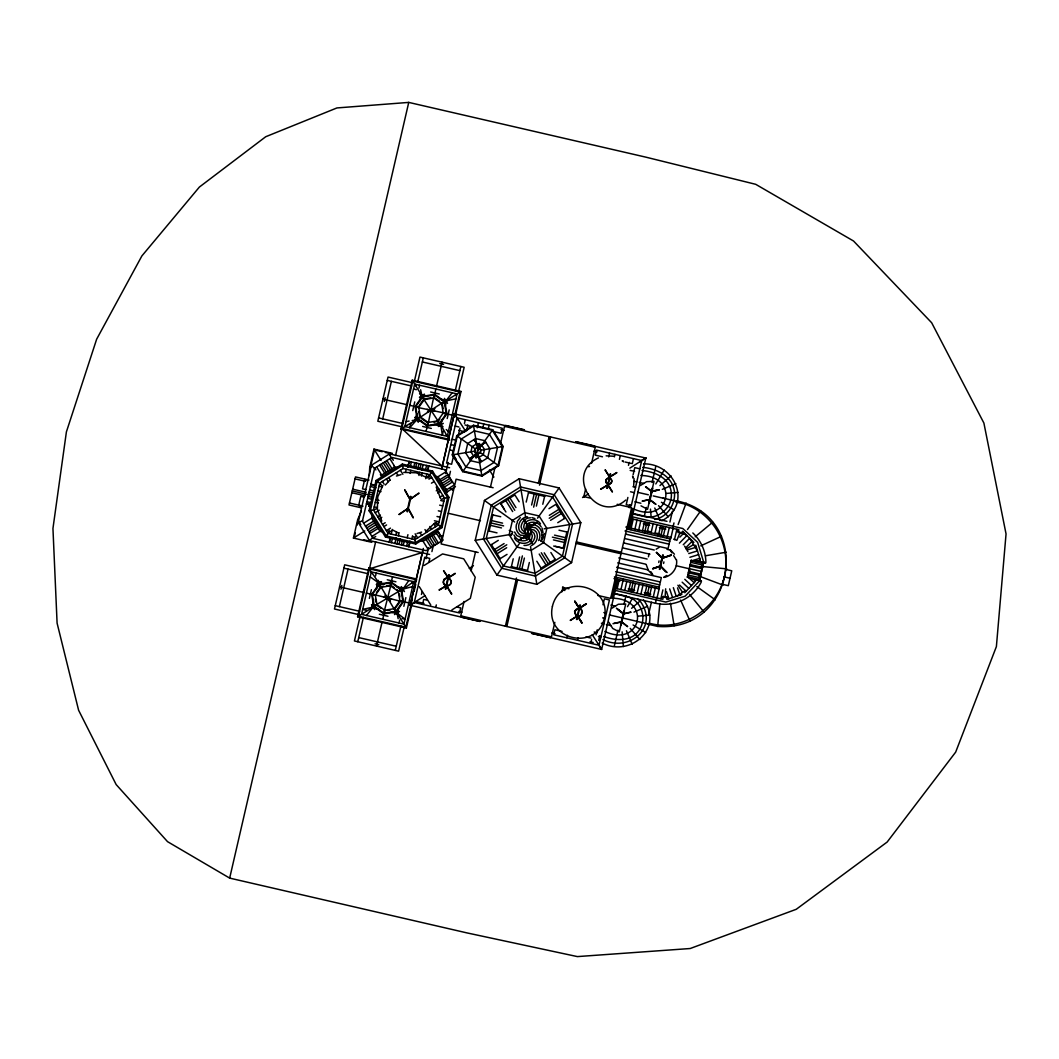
<?xml version="1.0" encoding="UTF-8"?>
<svg xmlns="http://www.w3.org/2000/svg" width="1059" height="1059" viewBox="0 0 1059 1059"><rect width="100%" height="100%" fill="white"/><g stroke="black" fill="none" stroke-linecap="round" stroke-linejoin="round"><path stroke-width="1.5" d="M676.542 559.787C677.747 567.942 672.055 575.924 663.953 577.446M369.287 475.491L369.723 467.522L373.973 449.109L392.386 453.358L389.858 454.933M633.639 486.452L634.063 478.509M665.078 597.342L665.661 588.83M604.821 631.468C640.841 648.293 652.251 598.878 612.499 598.216M602.147 643.078C630.582 657.613 664.152 627.881 643.554 599.923M640.841 475.478C680.593 476.14 669.182 525.568 633.163 508.73M661.822 520.803C692.586 504.706 675.457 463.26 643.528 463.868M648.029 624.188L657.652 626.412L659.876 603.604M662.193 558.08L661.213 561.402M541.652 539.719L542.407 534.848M658.738 562.501L659.042 560.926M663.596 563.467L663.914 561.892M466.595 430.828L467.813 424.924M447.269 436.334L457.078 393.908L414.678 384.099L404.869 426.539L447.269 436.334L440.848 424.897L442.331 435.196L443.337 430.907M423.123 549.515L410.283 605.324L479.899 621.368M441.577 469.309L454.337 413.857L524.523 430.06M426.022 558.742L428.591 547.622M445.64 473.598L448.182 462.505M229.671 878.11L408.748 102.405L645.924 157.169L755.689 184.306L853.528 241.002L931.668 322.757L983.89 423.044L1006.05 533.935L996.387 646.599L955.681 752.102L887.151 842.051L796.249 909.297L690.19 948.52L577.393 956.595L466.834 932.873L229.671 878.11L167.547 841.667L116.159 784.573L78.604 710.245L57.093 623.142L52.95 528.467L66.399 431.9L96.647 339.198L141.88 255.934L199.383 187.059L265.73 136.73L336.934 107.939L408.748 102.405M340.958 589.228L341.832 585.415M384.298 401.48L385.185 397.654M371.841 542.314L353.428 538.065L357.677 519.665L361.423 510.835M354.593 536.013L355.308 532.902M357.108 525.132L358.18 520.459M370.518 467.019L374.476 449.916M429.583 554.453L369.551 540.593L358.22 522.471L371.444 465.232L389.566 453.901L449.598 467.76M339.383 606.622L348.04 569.093M382.723 418.861L391.38 381.346M368.638 506.281L369.366 503.157M369.128 506.334L369.843 503.224M369.062 510.742L376.038 480.521L402.327 464.094L432.549 471.07L448.99 497.373L442.013 527.581L415.71 544.022L385.489 537.045L369.062 510.742L373.496 510.001L388.097 533.379L414.969 539.587L438.347 524.973L444.555 498.114L429.941 474.723L403.069 468.528L379.691 483.129L373.496 510.001M371.908 536.41L380.035 531.34L371.788 518.129L372.371 515.72M381.041 478.112L381.849 474.604M411.832 604.437L406.378 628.04L357.598 616.775L368.863 567.995L416.068 578.889M448.156 439.882L400.951 428.974L412.216 380.194L460.996 391.459L455.542 415.062M375.667 541.758L358.471 616.232L405.835 627.166L412.322 599.063M395.563 455.542L412.758 381.068L460.122 392.002L454.364 416.981M360.06 616.59L354.434 640.96L398.621 651.153L404.247 626.796M414.347 381.439L419.973 357.082L464.16 367.274L458.534 391.645M371.312 571.913L361.529 614.352L403.929 624.122L413.712 581.682L371.312 571.913L379.109 583.231L370.16 576.851M357.77 641.728L363.396 617.357M417.683 382.206L423.309 357.849M369.392 598.388L371.391 589.704M412.745 410.574L414.757 401.891M375.561 575.897L376.223 573.038M409.793 427.664L410.773 423.401M418.954 388.097L419.602 385.251M388.468 533.471L389.196 530.347M371.908 608.316L373.218 602.637M376.408 588.778L378.01 581.894M415.26 420.502L416.849 413.606M419.774 400.951L421.363 394.067M389.156 542.115L390.109 537.985M389.434 542.182L390.387 538.051M391.234 534.107L392.307 529.434M405.478 472.367L406.206 469.243M407.808 466.926L409.078 461.42M408.072 466.993L409.343 461.486M391.459 542.645L392.412 538.515M410.429 466.079L411.382 461.949M395.867 535.179L396.582 532.055M410.124 473.426L410.839 470.315M394.875 543.439L396.145 537.932M413.844 466.873L414.797 462.743M398.396 535.761L399.124 532.637M396.966 543.916L397.919 539.786M415.71 467.297L416.664 463.167M399.044 544.405L400.315 538.899M406.96 511.603L410.482 496.367M407.927 508.479L399.031 514.303M410.071 499.213L418.927 493.375M376.527 646.056L382.153 621.699M382.736 619.224L383.729 614.948M391.195 582.503L392.505 576.798M407.556 511.749L411.077 496.499M426.062 431.423L427.386 425.731M434.269 396.04L435.884 389.01M436.44 386.535L442.066 362.178M417.696 469.203L418.967 463.71M401.361 544.935L402.314 540.805M420.105 468.316L421.058 464.186M418.927 475.465L419.642 472.354M403.227 545.359L404.181 541.242M421.879 470.17L423.15 464.663M407.199 537.787L407.927 534.676M421.456 476.047L422.184 472.936M406.643 546.153L407.596 542.023M425.612 469.587L426.565 465.457M408.668 546.616L409.939 541.123M408.946 546.682L409.581 543.929M411.845 538.859L412.56 535.748M425.731 478.681L426.817 474.008M427.637 470.05L428.591 465.92M428.233 468.74L428.869 465.986M397.231 614.141L398.541 608.462M402.023 593.384L402.579 590.975M402.83 589.889L403.333 587.705M440.584 426.367L442.172 419.483M445.376 405.623L445.932 403.201M446.183 402.116L446.686 399.945M414.599 539.494L415.313 536.384M428.855 477.755L429.57 474.644M399.018 622.983L399.667 620.137M403.85 606.317L405.849 597.633M447.202 418.543L449.201 409.873M395.285 650.385L400.911 626.028M455.211 390.877L460.824 366.507M423.309 548.43L410.177 605.285L416.094 601.591L424.01 603.418M441.629 469.071L454.39 413.791L458.031 419.761M414.069 591.465L415.763 584.171M481.898 476.1L462.69 471.665L452.259 454.907L456.733 435.686L473.492 425.255L492.713 429.729L503.144 446.488L480.812 450.234L480.27 452.59L478.178 453.848L475.809 453.265L474.551 451.174L475.134 448.804M452.974 454.788L457.289 436.083M421.456 594.483L422.051 591.915M428.988 561.892L429.782 558.411L424.738 557.246L414.294 602.505L410.098 605.152M453.914 454.298L451.611 464.239L446.567 463.074L457.025 417.802L454.377 413.619M458.494 434.428L459.95 428.154M431.913 551.607L433.396 545.186M435.99 533.948L436.732 530.744M445.257 493.812L446.368 489.006M448.963 477.768L450.446 471.334M422.567 604.411L423.719 599.368M464.424 423.507L465.298 419.721M465.589 452.67L467.707 443.509L475.716 438.545M435.726 607.456L436.308 604.927M477.291 427.796L478.456 422.753M445.296 589.056L448.619 574.653M446.263 585.812L439.141 589.81M443.536 570.907L448.156 577.618M475.769 457.806L479.092 443.403M474.008 439.657L478.642 446.368M482.917 427.77L483.791 423.984M445.852 589.188L449.175 574.785M476.325 457.938L479.661 443.536M488.252 429.001L489.126 425.215M475.213 540.355L484.426 500.444L519.175 478.721L559.086 487.947L580.809 522.683L571.582 562.607L536.847 584.316L496.923 575.103L475.213 540.355L511.841 534.226M464.08 601.419L460.744 615.875L551.487 636.83L554.823 622.374M471.123 570.907L475.57 551.646M490.41 487.352L494.857 468.078M500.417 443.986L504.508 426.327L595.251 447.282L591.544 463.339M461.631 616.086L461.38 617.198L479.873 621.461M505.395 426.525L505.646 425.427L524.152 429.689M502.429 446.607L498.114 465.311L481.792 475.465L463.087 471.109L452.934 454.788M503.104 446.501L498.67 465.708L480.243 452.564M489.099 531.155L492.872 514.793M511.404 566.684L513.218 558.795M526.191 502.085L528.494 492.647M517.07 567.995L519.625 556.941M531.618 504.997L534.173 493.957M505.395 626.187L516.514 578.002M538.396 483.208L549.158 436.639M526.058 538.66L529.394 524.258M527.038 535.417L518.513 540.262M528.931 527.21L537.151 522.537M519.453 568.537L522.378 555.922M533.643 507.129L536.556 494.5M526.627 538.793L529.95 524.39M506.837 626.518L517.586 579.948M539.468 485.141L550.601 436.97M521.849 569.093L524.39 558.053M536.384 506.096L538.938 495.056M527.514 570.404L529.341 562.514M542.79 504.256L544.617 496.367M553.672 546.06L563.136 548.244L566.909 531.896M550.587 636.618L550.336 637.73L531.843 633.467M594.351 447.07L594.615 445.958L576.109 441.696M561.866 591.862L562.978 587.043M583.747 497.055L585.614 489.033M566.883 637.822L567.465 635.307M608.74 456.906L609.613 453.133M576.467 619.422L579.789 605.02M577.433 616.179L570.298 620.177M574.852 601.552L579.22 608.462L586.262 603.683M606.833 488.265L610.156 473.863M607.8 485.022L600.665 489.02M605.073 470.103L609.693 476.815M614.366 456.879L614.948 454.364M577.023 619.555L580.345 605.152M607.389 488.398L610.712 473.995M577.565 640.285L578.148 637.77M619.422 459.381L620.296 455.595M590.723 643.329L591.597 639.543M632.289 463.67L633.454 458.626M596.071 634.884L597.223 629.853M603.021 604.755L604.398 598.812L609.441 599.976L598.984 645.235L601.631 649.432L617.609 579.975L614.895 579.352M627.881 497.452L626.226 504.64L631.27 505.805L641.728 460.533L645.911 457.898M633.11 474.829L634.765 467.641L639.808 468.806M632.819 477.98L633.03 477.066M598.706 640.404L599.804 635.652M629.284 507.777L630.026 504.6M616.259 579.26L611.983 597.766L610.884 597.501M628.252 527.303L632.527 508.797L631.416 508.545M617.251 579.366L615.2 588.248L630.515 591.782L631.177 588.817M629.536 526.164L631.243 518.764L646.559 522.299L645.844 525.251M575.792 441.881L645.818 458.044L629.615 528.176L626.465 527.289M617.159 588.698L619.211 579.816M630.82 529.579L633.203 519.214M620.958 589.572L623.341 579.207M634.606 530.453L637.002 520.088M624.731 590.445L626.782 581.563M638.378 531.327L640.774 520.962M614.352 645.897L617.993 630.145M624.082 603.802L625.869 596.045L615.186 593.583M646.334 507.407L644.229 516.54C658.314 519.995 672.769 507.433 671.313 492.991C670.201 478.152 654.939 471.732 641.992 470.487M652.092 482.441L655.733 466.688M620.6 625.062L623.923 610.659M648.889 502.548L652.212 488.159M622.202 619.184L619.263 631.932L612.711 628.45L608.779 622.163M623.036 615.531L625.71 604.001L618.297 604.265L611.996 608.197M628.53 591.319L630.568 582.437M642.509 530.718L644.56 521.835M650.226 497.783L647.565 509.313L641.013 505.831M651.073 494.129L654.012 481.395L646.599 481.646L640.311 485.578M621.156 625.194L624.479 610.791M649.445 502.681L652.768 488.278M631.429 589.678L633.348 581.378M644.534 532.889L646.453 524.589M631.363 591.981L632.038 589.016M646.718 525.449L647.393 522.497M633.322 592.431L635.374 583.549M647.314 531.83L649.366 522.947M637.108 593.305L639.159 584.422M651.1 532.703L653.151 523.821M648.426 556.796L649.167 553.579M640.894 594.178L643.276 583.813M654.886 533.577L656.924 524.695M644.679 595.052L646.731 586.17M658.327 535.933L660.723 525.568M647.327 592.55L646.639 595.502L631.323 591.968M661.994 528.984L662.682 526.019L647.367 522.484M647.578 593.411L649.18 586.487M660.697 536.622L662.616 528.322M648.201 592.749L647.512 595.701L662.828 599.248L663.477 596.27M662.868 529.182L663.556 526.217L678.872 529.752L678.157 532.717M649.471 596.164L651.867 585.799M663.119 537.045L665.515 526.68M648.558 614.564L651.404 602.24M669.923 522.061L672.412 511.272M659.373 569.332L662.709 554.929M665.952 571.886L660.406 565.863L667.196 572.522M656.474 552.772L662.259 557.841M653.257 597.038L655.653 586.673M666.905 537.919L669.301 527.554M659.942 569.464L663.265 555.062M613.916 593.649L655.428 603.233L656.779 597.382M672.624 528.785L673.974 522.934M657.043 597.911L659.439 587.546M670.691 538.793L673.087 528.428M660.829 598.785L662.881 589.903M674.477 539.666L676.873 529.301M687.238 577.433L687.423 576.599L699.787 579.458M691.289 559.867L687.807 574.971L700.158 577.83M699.324 581.457L703.864 561.747M699.827 562.104L705.598 562.885L705.89 561.641A41.208 41.208 0 0 0 692.811 532.942M722.754 582.238L723.165 580.451M723.707 578.121L723.999 576.851L730.035 578.24M657.652 626.412C736.005 632.62 753.77 516.871 676.502 500.841M384.351 610.871L390.89 585.15L386.575 585.773M628.464 465.351L629.284 462.399M660.339 566.102L660.909 562.673M678.131 524.536L686.126 503.065M688.059 575.5L689.991 570.324M680.05 532.452L676.847 540.355L673.789 539.11M517.348 522.484C514.674 526.707 516.488 532.452 520.472 535.205L525.899 535.497L530.374 533.511L530.916 530.466L528.547 528.467L526.945 528.613L524.96 530.983L525.092 532.584L527.475 534.57M538.66 540.567C541.334 536.331 539.534 530.585 535.55 527.845L532.478 527.197L528.547 528.467M382.895 485.419L377.759 496.843L377.375 509.353L381.809 521.054M542.155 538.118L544.233 533.511M511.113 535.563L512.755 532.055L509.247 530.413M526.945 528.613L529.725 525.542L532.69 524.576C538.224 524.933 542.42 530.016 541.93 535.51M529.063 534.438L526.297 537.495L523.318 538.475L516.818 535.602L514.581 531.989M541.056 541.361L543.651 536.913M655.812 483.95L664.139 470.077M627.471 606.675L632.302 598.639L625.869 596.045M412.573 586.593L402.936 589.148L408.774 580.544M430.828 397.774L423.706 399.124L417.987 407.516L443.959 412.917M433.978 422.131L438.254 421.31L439.882 418.914M687.463 529.54L700.687 510.862M433.555 397.787L435.236 395.431L443.575 401.374L441.894 403.744L433.965 398.091M437.751 420.714L443.403 412.798L445.773 414.479L439.816 422.819L437.46 421.138M385.489 537.045L388.097 533.379M429.941 474.723L432.549 471.07M462.69 471.665L475.835 453.239M480.852 450.221L479.568 448.169L492.713 429.729M496.923 575.103L519.281 543.757M537.522 518.182L559.086 487.947M376.501 592.418L380.83 586.607L383.702 586.196M455.939 398.846L445.971 400.858L452.167 392.77M366.467 615.491L373.165 607.072L362.655 609.428L366.917 610.394M517.202 521.452L520.287 517.599M409.767 427.664L416.836 419.774L412.203 420.555M385.317 485.022L389.686 480.309M684.776 592.736L695.525 581.206L692.162 578.121M680.54 533.577L682.671 531.406M679.838 537.151L684.101 532.823M679.428 543.135L686.881 535.55M683.254 544.763L689.647 538.263M686.033 547.49L692.414 540.99M369.551 540.593L373.059 537.257M426.022 531.261L435.143 522.683M659.956 485.591L671.088 475.915M631.614 608.329L640.046 600.996L637.611 598.957M695.194 536.794L712.733 522.193M381.505 581.629L376.488 584.78M424.434 394.107L419.404 397.244M531.512 545.57C536.516 543.254 538.819 537.085 536.37 532.108L534.04 530.016L529.99 529.156M409.648 499.729L418.782 493.057M399.177 514.621L408.205 508.254M402.936 589.148L413.712 581.682M677.019 595.979L685.319 590.578M598.467 457.885C563.613 473.955 596.799 525.251 625.75 500.047M424.831 595.767L414.294 602.505L459.553 612.962L460.718 607.906L457.236 607.111M629.867 468.118L641.728 460.533L596.455 450.088L595.29 455.132L602.478 456.8M445.971 400.858L457.078 393.908M376.369 584.396L380.552 581.762M400.951 428.974L406.418 425.572M414.599 420.449L417.325 418.742M455.542 394.875L460.996 391.459M369.723 467.522L372.238 465.947M438.28 426.512L443.297 423.362M457.329 436.109L473.611 425.93L492.316 430.285M373.695 510.319L376.408 508.624M427.426 476.749L430.139 475.054M479.595 448.129L477.238 447.586L475.173 448.831L456.733 435.686M375.19 512.715L379.254 510.173M428.935 479.145L431.635 477.45M363.661 523.199L371.788 518.129M446.104 471.692L437.976 476.762L447.48 491.985M377.719 516.752L380.419 515.058M431.45 483.182L434.164 481.488M365.514 526.177L373.642 521.094M439.829 479.74L447.957 474.657M379.096 518.963L381.809 517.269M440.848 481.368L448.976 476.285M366.652 527.991L374.78 522.908M353.428 538.065L364.759 530.996M367.777 529.804L375.905 524.734M442.106 483.367L450.234 478.297M443.244 485.194L451.372 480.111M369.035 531.817L377.163 526.733M382.498 524.417L385.211 522.722M436.242 490.846L438.956 489.139M370.054 533.445L378.182 528.362M444.383 487.008L452.511 481.924M383.874 526.627L386.588 524.933M437.619 493.044L440.332 491.35M446.236 489.986L454.364 484.903L444.846 469.68M373.02 538.184L375.72 536.489M447.335 491.747L455.463 486.663M386.403 530.665L390.467 528.123M440.134 497.081L442.847 495.387M387.898 533.061L391.962 530.519M441.643 499.477L444.343 497.783M498.63 465.695L481.911 476.14L478.178 453.808M420.675 540.699L423.11 541.255L438.294 531.764L441.682 537.191M424.143 565.44L442.556 553.936L463.71 558.821L475.213 577.234L470.328 598.388L451.915 609.905M588.751 466.847L589.545 466.357M357.598 616.775L373.165 607.072M401.268 589.492L403.995 587.785M412.189 582.662L416.28 580.107M491.402 544.644L498.273 540.355M548.972 508.664L555.843 504.375L564.672 518.5M494.487 549.581L504.097 543.571M549.317 515.323L558.927 509.313M394.478 614.577L399.521 611.427M495.784 551.66L506.771 544.789M549.237 518.261L560.224 511.391M469.283 568.405L473.452 565.744M582.569 497.545L588.314 493.957M639.927 461.684L645.831 457.991M497.081 553.738L506.692 547.728M550.534 520.326L561.522 513.469M500.166 558.675L507.036 554.373M557.749 522.696L564.606 518.407M541.03 568.193L555.26 559.298M656.143 549.224L658.936 547.477M663.9 577.168L666.693 575.421M400.381 590.962L403.029 589.307M474.273 439.459L478.377 446.554L485.578 442.066M478.522 446.845L485.724 442.358M605.338 469.918L609.428 477.013L616.642 472.526M523.702 518.923L528.666 527.408L537.257 522.061M609.587 477.305L616.788 472.817M528.534 527.673L537.416 522.352M447.758 578.068L455.105 573.316M448.05 578.095L455.251 573.607M578.929 608.435L586.011 603.868M579.22 608.462L586.421 603.974M469.614 458.56L476.854 454.086L469.759 458.851M470.024 458.666L477 454.377L481.104 461.459M600.824 489.311L608.065 484.823M518.658 540.553L526.879 535.126L532.267 543.704M439.286 590.101L446.527 585.614M570.457 620.468L577.274 615.888L581.788 623.089M686.272 548.946L693.592 544.578M376.223 604.795L399.018 591.226L396.701 589.492M404.869 426.539L416.836 419.774M700.78 545.848L721.457 536.304M662.312 489.364L675.894 483.606M633.97 612.102L647.565 606.33M427.849 411.514L434.428 408.787M427.439 411.805L434.878 408.695M358.22 522.471L362.76 520.79M681.877 594.443L666.932 599.434L666.005 596.548M656.593 552.295L662.404 558.119L671.274 554.837M661.875 558.186L671.432 555.128M662.14 558.318L671.168 555.313M652.622 568.551L660.406 565.863M653.032 568.657L660.67 565.996M652.768 568.842L660.287 566.34M396.45 476.021L401.017 474.591M417.021 533.511L421.601 532.095M422.303 552.52L369.406 568.868L416.769 579.803M687.622 549.859L696.345 547.185M688.76 553.579L697.484 550.905M689.899 557.286L698.609 554.625M691.037 561.005L699.747 558.345M695.975 561.601L700.343 560.264M654.515 519.453C666.826 517.427 675.443 504.918 674.517 492.713C673.286 476.55 657.109 468.674 642.72 467.363M527.541 516.845C520.856 517.189 516.58 525.039 519.638 530.943L521.968 533.021L526.019 533.895M651.722 491.204L659.002 489.735M651.378 491.442L658.764 489.867M659.175 489.96L651.642 491.561L645.527 486.809M650.094 499.544L650.372 496.075M617.701 609.229L623.645 613.757L630.767 612.062M630.926 612.287L623.407 613.889L617.291 609.137M621.858 621.858L622.136 618.403M642.257 501.013L649.829 499.424M642.416 501.238L649.577 499.557L655.64 504.296M614.008 623.341L621.593 621.739L627.656 626.478M612.962 623.725L621.752 621.977M705.453 555.776L726.249 552.216M433.608 397.999L424.01 399.614L423.534 396.741L433.634 395.06L434.111 397.919M406.007 421.588L409.105 421.072M437.446 420.913L427.836 422.515L428.326 425.387L438.426 423.693L437.949 420.82M452.259 454.907L474.591 451.174M444.555 498.114L448.99 497.373M544.167 528.812L580.809 522.683M387.223 610.461L390.096 610.037M530.506 517.772C525.502 517.573 521.438 522.008 521.054 526.839L522.034 529.804L525.092 532.584M524.02 545.438C529.513 545.941 534.596 541.745 534.954 536.211L533.988 533.233L530.916 530.466M666.217 493.441L678.091 492.395M637.875 616.166L649.749 615.133M439.353 536.079L442.636 535.92M403.731 472.407L416.24 472.791L427.651 477.927M606.158 455.833L614.101 456.27M661.782 597.117L668.375 597.567M700.965 566.406L726.792 568.868M630.184 470.408L634.606 471.321M410.217 499.53L404.935 489.867M579.472 608.263L574.971 601.075M651.894 491.429L645.778 486.677M439.737 363.555L443.562 364.428M422.356 361.966L459.871 370.637M412.388 382.683L388.031 377.057L377.825 421.244L402.195 426.87M387.263 380.393L411.62 386.006M430.629 391.989L439.3 394.001M413.526 389.037L416.372 389.686M420.701 394.504L427.584 396.092M440.24 399.018L447.123 400.606M382.921 399.15L407.291 404.776M409.767 405.306L412.613 405.968M426.962 409.37L434.825 411.183M447.904 414.148L452.18 415.128M500.947 429.65L504.124 430.391M594.006 451.108L597.183 451.836M622.149 460.903L623.142 461.128M465.047 424.977L471.321 426.42M493.931 431.648L501.119 433.303L502.284 428.26L457.025 417.802L465.444 430.973M625.101 462.015L631.376 463.458M455.118 426.075L458.891 426.949M414.824 419.827L421.707 421.416M434.362 424.341L441.259 425.93M475.729 438.585L484.903 440.703M422.647 426.446L431.331 428.445M378.592 417.908L402.963 423.534M452.074 439.233L455.86 440.107M639.239 482.388L643.819 483.447M634.248 481.382L636.777 481.964M449.188 439.366L401.824 428.432L442.212 466.317M450.843 444.581L454.629 445.455M633.017 486.73L635.546 487.312M650.676 494.805L651.934 491.575M663.08 498.127L677.456 501.45M637.637 492.316L648.36 494.791M653.218 495.916L664.748 498.577M675.682 501.926L685.239 504.137A62.587 62.587 0 0 1 725.627 568.762C722.675 604.795 684.538 633.123 649.366 623.221M449.612 449.916L453.398 450.79M630.529 491.773L634.315 492.647M473.651 456.283L478.787 457.475L483.261 454.721L484.479 449.612L481.726 445.137L476.616 443.92L472.142 446.673L470.924 451.783L473.677 456.257M470.514 460.691L479.674 462.809L487.669 457.872L489.814 448.725L484.876 440.729M634.751 501.82L640.867 503.237M583.443 496.525L589.863 498.008M617.172 504.309L631.627 507.658L610.672 598.401L597.819 595.436M376.024 450.274L382.246 451.703M385.357 452.431L391.578 453.861M444.846 469.68L391.856 457.448L374.634 468.21L362.403 521.2L373.165 538.422L426.155 550.654L443.139 540.05L438.055 531.922M632.289 513.311L666.971 521.319M632.011 513.721L642.694 516.183M528.375 492.62L544.736 496.393M631.363 516.646L682.817 528.534L697.616 542.327L703.52 561.667L698.98 581.378L685.186 596.164L665.846 602.081L614.392 590.194M493.137 487.736L456.098 479.184L441.14 543.955L478.178 552.507M645.143 523.967L648.333 524.708M643.237 523.848L649.67 525.33M659.4 527.581L665.833 529.063M397.35 467.403L394.901 466.847L381.717 475.081L376.647 466.953M434.945 476.087L438.452 476.894M646.89 530.983L650.08 531.711M656.461 533.193L659.664 533.921M627.021 526.839L629.734 527.475M625.935 526.985L670.651 537.31L668.057 548.562L624.942 538.607M627.153 529.037L670.268 538.991M625.022 530.956L669.738 541.268M625.962 534.199L669.076 544.154M369.048 480.045L355.493 476.921L349.007 504.971L361.053 507.764M367.976 480.23L364.68 479.462L362.522 488.848L365.818 489.615M666.958 549.33L670.162 550.071L671.909 552.864M355.03 478.893L365.58 481.329M370.941 484.201L373.695 484.837M370.888 484.466L375.005 485.419M378.976 486.266L382.087 486.981M440.716 500.51L443.827 501.238M623.923 543.002L654.263 550.018M702.779 562.236L705.598 562.885M695.922 560.926L703.653 562.713M370.412 486.505L375.919 487.775M492.845 514.912L500.735 516.739M558.993 530.188L566.883 532.015M691.103 560.688L703.454 563.547M725.706 569.411L731.756 570.801L728.314 585.68L722.278 584.29M690.72 562.316L703.083 565.175M377.904 490.899L381.015 491.614M439.644 505.156L442.755 505.871M622.785 547.927L649.935 554.188M369.631 489.92L373.748 490.873M690.203 564.579L702.554 567.425M689.899 565.916L702.249 568.762M369.141 491.998L373.271 492.951M491.535 520.591L502.588 523.146M554.532 535.139L565.572 537.681M352.66 489.165L366.215 492.303M576.348 541.917L621.315 552.308M368.664 494.09L372.794 495.043M689.263 568.643L701.614 571.503M352.25 490.939L369.644 494.963M438.333 510.822L441.444 511.537M448.222 513.271L480.429 520.71M490.979 522.974L503.607 525.886M552.401 537.151L565.029 540.064M619.992 552.758L647.142 559.033M676.291 565.758L688.787 568.643M576.017 543.36L620.984 553.751M368.122 496.406L372.252 497.359M351.84 492.726L365.395 495.85M490.436 525.357L501.476 527.912M553.433 539.905L564.473 542.46M688.628 571.383L700.992 574.23M375.866 499.702L378.99 500.417M364.071 497.134L360.788 496.367L358.657 505.553L361.953 506.308M367.698 498.273L371.828 499.226M688.324 572.72L700.674 575.567M618.787 557.961L645.937 564.235M375.283 502.244L378.394 502.959M437.023 516.488L440.147 517.216M366.904 501.688L371.034 502.641M489.126 531.036L497.015 532.862M555.273 546.312L563.163 548.125M688.774 577.79L699.589 580.279M695.776 579.683L701.415 580.981L701.084 582.424A41.208 41.208 0 0 1 655.428 603.233M366.44 503.713L370.571 504.666M367.751 504.309L370.504 504.944M617.662 562.885L648.002 569.888M374.211 506.877L377.335 507.592M434.402 520.763L439.075 521.849M349.47 502.999L363.025 506.136M435.315 523.887L438.439 524.602M616.642 567.28L661.346 577.605L658.751 588.857L614.048 578.532M615.623 571.688L660.339 582M616.55 574.931L659.664 584.886M614.432 576.851L659.148 587.176M614.538 579.035L617.741 579.763M617.053 580.067L620.243 580.809M379.572 531.208L383.067 532.015M628.212 588.936L634.645 590.419M644.362 592.669L650.795 594.152M629.973 589.651L633.163 590.393M645.95 593.344L649.141 594.086M511.285 566.658L527.634 570.43M363.568 539.719L369.79 541.162M562.488 587.282L568.921 588.764M610.911 605.126L615.491 606.172M603.882 612.552L606.397 613.135M622.427 617.132L623.698 613.902M609.335 614.935L621.262 617.688M623.698 618.244L636.446 621.196M637.505 621.501L649.114 624.175M602.65 617.887L605.166 618.469M601.419 623.221L603.934 623.804M606.423 624.558L611.003 625.617M369.048 570.43L344.678 564.804L334.485 608.991L358.842 614.617M343.91 568.14L368.28 573.766M387.25 579.776L395.92 581.788M377.322 582.291L384.205 583.88M396.86 586.805L403.744 588.394M603.67 636.459C615.861 641.013 632.395 641.939 639.888 629.086C645.99 618.88 642.469 604.795 632.302 598.639M598.375 636.38L600.903 636.962M602.955 639.583C629.417 652.926 659.519 627.06 640.046 600.996M424.646 599.579L427.214 600.175M562.077 631.402L554.89 629.748L553.725 634.791L598.984 645.235L592.259 634.698M585.931 636.909L590.975 638.074M458.838 611.453L462.002 612.195M551.885 632.925L555.062 633.666M590.022 641.741L593.199 642.469M339.582 586.898L363.939 592.524M366.401 593.133L373.43 594.748M383.636 597.024L391.499 598.838M404.564 601.909L408.827 602.902M531.486 633.256L601.631 649.432L597.978 643.568M371.497 607.628L378.381 609.216M391.036 612.142L394.663 612.976M395.748 613.227L397.919 613.73M402.221 618.522L405.067 619.171L397.006 613.002L398.158 618.708M379.321 614.246L387.991 616.245M335.253 605.669L359.61 611.281M358.723 637.597L396.238 646.255M375.032 643.806L378.857 644.679M448.314 577.91L443.8 570.708M374.754 594.748L400.474 601.274L394.398 609.415L380.83 586.607M458.878 430.245L464.808 431.887M594.178 631.985L597.13 632.792M532.002 517.599L534.941 518.579M694.466 578.902L701.376 581.192M698.755 575.99L723.045 585.097M676.992 531.208L686.179 534.941M392.637 529.963L398.263 532.981M450.274 488.662L453.159 490.251M661.412 502.257L674.053 509.856M633.07 624.982L645.725 632.594M439.67 401.308L433.674 397.231L428.273 423.216L421.072 418.305M484.426 500.444L514.661 522.008M540.236 540.249L571.582 562.607M376.038 480.521L379.691 483.129M438.347 524.973L442.013 527.581M696.809 586.567L715.262 599.831M392.042 586.024L394.372 587.758M377.375 605.669L380.869 608.276M616.351 608.104L623.486 613.518M649.538 499.411L655.892 504.163M621.289 621.739L627.405 626.624M419.549 393.816L421.959 395.748L420.622 389.738M440.848 424.897L443.006 426.764M446.236 429.557L448.394 431.423M687.463 576.493L694.122 582.702M684.802 579.339L691.474 585.548M682.155 582.172L688.827 588.394M679.507 585.018L686.179 591.24M656.328 552.494L662.444 558.318M660.101 565.863L665.807 571.595M682.645 531.38L693.883 542.42M371.444 465.232L375.892 469.905M380.353 474.591L382.577 476.934M670.321 549.833L674.424 554.201M652.516 574.812L648.412 570.457L646.294 564.857M540.487 523.781C536.847 518.155 527.898 518.38 524.324 523.98L523.689 527.051L524.96 530.983M514.489 538.118C517.97 544.472 527.686 545.319 531.684 539.057L532.333 536L531.049 532.055M385.132 595.039L390.467 601.088M385.383 595.476L390.096 600.824M658.552 505.659L668.229 516.805M630.211 628.397L639.888 639.53M689.568 594.39L703.97 612.036M371.524 604.596L374.674 609.627M415.168 417.233L418.292 422.263M541.162 526.813C538.832 522.378 532.955 521.081 528.587 523.159L526.495 525.489L525.635 529.526M513.959 535.02C516.276 540.037 522.444 542.34 527.422 539.891L529.513 537.562L530.374 533.511M423.706 399.124L438.254 421.31M677.892 585.243L682.552 592.378M607.919 484.545L612.42 491.733M607.641 484.44L612.155 491.919M523.437 519.122L529.09 527.792M574.706 601.274L579.485 608.568M476.576 453.98L481.368 461.274M527.144 534.941L532.373 543.227M577.539 615.703L581.894 622.613M577.274 615.597L582.053 622.891M446.382 585.336L451.756 593.9M446.104 585.23L451.491 594.099M489.43 469.971L493.904 477.106M562.991 587.613L564.831 590.551M414.678 384.099L421.959 395.748M623.049 461.102L623.552 461.896M632.527 476.272L633.07 477.146M673.643 555.657L676.264 559.84M650.941 571.781L652.675 574.574M492.303 430.325L502.469 446.607M501.37 445.905L501.86 446.699M519.175 501.781L514.886 494.924L500.761 503.753L505.911 511.987M550.865 552.494L555.154 559.364M509.948 498.008L515.958 507.618M544.207 552.838L550.217 562.448M507.87 499.305L514.74 510.292M541.268 552.758L548.138 563.745M444.409 398.343L447.547 403.373M505.792 500.603L512.662 511.59M539.203 554.056L546.06 565.043M500.854 503.687L504.296 509.18M536.834 561.257L541.123 568.127M465.55 452.683L470.527 460.665M412.216 380.194L415.631 385.661M446.329 434.786L449.731 440.24M453.358 454.814L455.992 459.037M458.587 463.18L461.181 467.337M414.89 417.537L416.637 420.33M491.336 544.538L500.232 558.768M436.334 522.458L438.029 525.171M400.355 470.222L402.897 474.286M433.938 523.967L435.633 526.68M391.618 457.594L393.313 460.308M389.858 458.693L394.094 465.47M436.295 533.021L441.378 541.149M396.318 472.751L398.012 475.451M429.901 526.482L431.595 529.196M386.892 460.559L391.962 468.687M433.316 534.874L438.4 543.002M431.701 535.894L436.771 544.022M385.066 461.698L390.149 469.825M383.252 462.823L388.335 470.951M424.963 529.566L426.658 532.28M429.689 537.151L434.759 545.279M373.973 449.109L381.055 460.44M427.862 538.29L432.946 546.418M381.24 464.08L386.323 472.208M388.653 477.53L390.347 480.243M379.612 465.1L384.695 473.227M426.049 539.415L431.132 547.543M386.442 478.92L388.15 481.62M420.026 532.651L421.72 535.364M423.084 541.281L428.154 549.409M382.418 481.435L384.113 484.148M415.141 533.815L417.683 537.879M380.022 482.93L381.717 485.644M413.592 536.675L415.287 539.388M419.258 586.607L430.761 605.02M401.321 586.567L404.459 591.597M357.677 519.665L360.828 524.695M368.863 567.995L372.265 573.448M377.388 581.643L379.096 584.369M395.351 610.355L406.378 628.04M690.19 538.912L696.981 550.243M684.577 546.113L687.966 551.792M404.657 490.092L410.204 499.861M408.046 507.936L413.328 517.599M407.781 507.83L413.063 517.825M680.58 600.069L689.952 620.892M654.766 508.029L660.075 520.498M626.438 630.754L632.21 644.335M436.229 487.047L440.663 498.763M389.566 453.901L391.261 458.441M394.08 466.013L395.206 469.044M677.522 587.877L679.931 595.092M673.352 587.679L676.238 596.323M669.672 588.91L672.558 597.554M666.468 591.584L668.878 598.785M695.75 545.239L700.343 560.304M378.275 580.319L379.109 583.231M542.049 528.017L543.002 532.571M443.152 408.642L442.066 402.949L419.88 417.498L418.795 411.792M519.175 478.721L525.529 516.699M528.256 533.034L528.772 536.066M530.493 546.338L536.847 584.316M473.492 425.255L477.238 447.586M402.327 464.094L403.069 468.528M414.969 539.587L415.71 544.022M670.453 603.206L674.146 625.79M399.442 594.099L399.852 596.972M375.389 599.05L375.799 601.922M650.451 509.101L651.153 517.03M622.123 631.839L623.407 646.533M552.427 606.291C544.829 639.874 596.495 651.801 604.371 618.284C611.983 584.714 560.317 572.787 552.427 606.291M574.587 611.414C580.517 628.133 587.242 598.97 574.587 611.414M377.123 481.302L370.385 510.517L386.27 535.947L415.485 542.698L440.915 526.8L447.653 497.584L431.768 472.168L402.552 465.417L377.123 481.302M461.314 438.942L457.845 453.967L465.973 467.059L480.971 470.553L494.063 462.426L497.558 447.428L489.43 434.349L474.432 430.841L461.353 438.969M443.853 579.511L443.139 582.609L444.833 585.296L447.931 586.011L450.618 584.33L451.333 581.232L449.651 578.532L446.554 577.817L443.853 579.511M491.23 505.289L483.447 538.978L501.767 568.299L535.457 576.083L564.778 557.762L572.562 524.073L554.241 494.752L520.551 486.968L491.23 505.289M493.56 506.943L486.266 538.501L503.435 565.969L534.994 573.263L562.461 556.094L569.742 524.536L552.586 497.068L521.028 489.787L493.56 506.943M512.45 520.419L509.154 534.676L516.911 547.079L531.155 550.376L543.571 542.618L546.854 528.362L539.11 515.958L524.854 512.675L512.45 520.419M422.329 396.37L415.075 406.55L417.127 418.874L427.307 426.128L439.631 424.063L446.885 413.897L444.82 401.573L434.653 394.319L422.329 396.37M422.131 397.615L416.187 405.954L418.543 407.649L424.5 399.309L422.131 397.615M420.066 416.703L418.371 419.06L426.711 425.016L428.405 422.647L420.066 416.703M378.976 584.171L371.709 594.337L373.774 606.661L383.954 613.916L396.265 611.85L403.519 601.684L401.467 589.36L391.287 582.106L378.976 584.171M378.778 585.415L372.821 593.755L375.19 595.436L381.134 587.096L378.778 585.415M376.713 604.49L375.018 606.86L383.358 612.804L385.052 610.447L376.713 604.49M391.883 583.218L390.189 585.587L398.528 591.531L400.223 589.175L391.883 583.218M400.05 600.585L394.094 608.925L396.463 610.619L402.407 602.28L400.05 600.585M418.676 407.08L415.816 407.569L417.498 417.67L420.37 417.193L418.676 407.08M444.449 402.777L441.577 403.254L443.271 413.354L446.143 412.878L444.449 402.777M390.281 582.847L380.168 584.542L380.658 587.401L390.758 585.72L390.281 582.847M375.323 594.88L372.45 595.357L374.145 605.457L377.017 604.98L375.323 594.88M401.096 590.565L398.224 591.041L399.918 601.155L402.777 600.665L401.096 590.565M394.583 608.621L384.483 610.315L384.96 613.174L395.073 611.48L394.583 608.621M606.688 483.433A3.111 3.111 0 0 0 611.811 481.779A3.111 3.111 0 0 0 607.813 478.178A3.111 3.111 0 0 0 606.688 483.433M526.032 533.643A2.886 2.886 0 0 0 530.824 532.174A2.886 2.886 0 0 0 527.157 528.759A2.886 2.886 0 0 0 526.032 533.643M575.884 614.988A3.693 3.693 0 0 0 582 613.121A3.693 3.693 0 0 0 577.327 608.766A3.693 3.693 0 0 0 575.884 614.988M606.807 483.235A2.886 2.886 0 0 0 611.586 481.779A2.886 2.886 0 0 0 607.932 478.364A2.886 2.886 0 0 0 606.807 483.235M444.674 584.674A3.759 3.759 0 0 0 450.896 582.768A3.759 3.759 0 0 0 446.143 578.32A3.759 3.759 0 0 0 444.674 584.674M475.703 452.828A2.952 2.952 0 0 0 480.587 451.333A2.952 2.952 0 0 0 476.854 447.851A2.952 2.952 0 0 0 475.703 452.828"/></g></svg>
